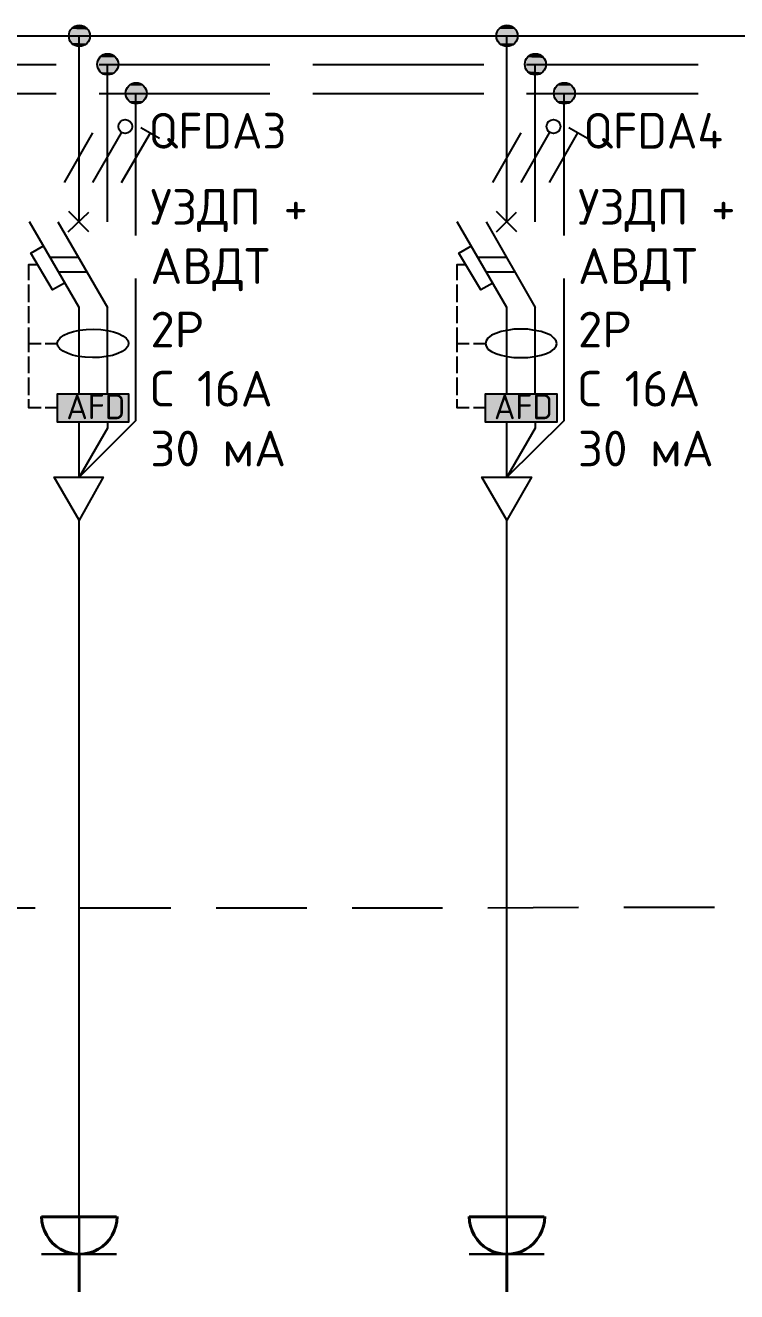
# Model space of a CAD drawing. Header units: millimetres. Extents: x -32 to 417638015, y -35 to 175284279.
# Drawn here: x 720306 to 725292, y 44497 to 53371 of the extents above; entities that cross this region are included whole.
import ezdxf

# ---------------------------------------------------------------- set-up
doc = ezdxf.new("R2010")
doc.units = ezdxf.units.MM
for name, color, linetype in [('PDF _0', 7, 'Continuous'), ('PDF _4_Однолинейная схема', 7, 'Continuous'), ('PDF _A-HATCH-WALL', 5, 'Continuous'), ('PDF _Текст', 7, 'Continuous'), ('PDF _ЭОМ_Розетки быт', 5, 'Continuous')]:
    doc.layers.add(name, color=color, linetype=linetype)
doc.styles.add('PDF GOST Common', font='GOST_Common.ttf')
doc.styles.add('PDF ISOCPEUR', font='isocpeur.ttf')

msp = doc.modelspace()

# ---------------------------------------------------------------- linework, layer by layer
at = {"layer": 'PDF _0', "lineweight": 25}
for points in [[(720682.8, 51994.9), (720682.8, 53294.5)], [(723680.1, 51994.9), (723680.1, 53294.5)], [(720881.8, 51994.9), (720881.8, 53095.6)], [(723879.1, 51994.9), (723879.1, 53095.6)], [(721080.7, 51897.5), (721080.7, 52892.4)], [(724082.3, 51897.5), (724082.3, 52892.4)], [(720606.6, 51922.9), (720750.5, 52062.6)], [(720750.5, 51922.9), (720610.8, 52066.9)], [(723752.1, 51922.9), (723608.1, 52066.9)], [(723608.1, 51922.9), (723747.8, 52062.6)], [(720682.8, 50788.4), (720682.8, 51393.7), (720335.7, 51994.9)], [(720534.6, 51994.9), (720881.8, 51393.8)], [(723680.1, 50788.4), (723680.1, 51393.7), (723333, 51994.9)], [(723536.2, 51994.9), (723879.1, 51393.8)], [(720581.2, 51563.1), (720496.5, 51516.5), (720344.1, 51774.8), (720433, 51825.6)], [(723582.7, 51563.1), (723498.1, 51516.5), (723345.7, 51774.8), (723434.6, 51825.6)], [(720479.6, 51745.1), (720678.6, 51745.1)], [(723476.9, 51745.1), (723680.1, 51745.1)], [(720534.6, 51643.5), (720737.8, 51643.5)], [(723536.2, 51643.5), (723735.1, 51643.5)], [(720682.8, 50204.1), (721080.7, 50602.1), (721080.7, 51596.9)], [(723680.1, 50204.1), (724082.3, 50602.1), (724082.3, 51596.9)], [(720881.8, 50788.4), (720881.8, 51393.7)], [(723879.1, 50788.4), (723879.1, 51393.7)], [(720881.8, 50597.8), (720881.8, 50547), (720682.8, 50204.1), (720682.8, 50589.4)], [(723879.1, 50597.8), (723879.1, 50547), (723680.1, 50204.1), (723680.1, 50589.4)], [(720682.8, 45022.4), (720682.8, 49911.8)], [(723680.1, 45022.4), (723680.1, 49911.8)], [(720373.8, 47185.7), (719738.8, 47185.7)], [(721326.3, 47185.7), (720691.3, 47185.7)], [(722278.8, 47185.7), (721643.8, 47185.7)], [(723231.3, 47185.7), (722596.4, 47185.7)], [(724183.9, 47189.9), (723548.9, 47185.7)], [(725136.4, 47189.9), (724501.4, 47189.9)]]:
    msp.add_lwpolyline(points, dxfattribs=at)
at = {"layer": 'PDF _0', "color": 1, "lineweight": 25}
for points in [[(721114.6, 52655.3), (721245.8, 52579.1)], [(724116.1, 52655.3), (724247.4, 52579.1)], [(720581.2, 52270.1), (720780.2, 52617.2)], [(720780.2, 52270.1), (720979.1, 52617.2)], [(720979.1, 52270.1), (721182.3, 52617.2)], [(723582.7, 52270.1), (723781.7, 52617.2)], [(723781.7, 52270.1), (723980.7, 52617.2)], [(723980.7, 52270.1), (724179.6, 52617.2)], [(720331.4, 51584.3), (720331.4, 51694.3), (720390.7, 51694.3)], [(723333, 51584.3), (723333, 51694.3), (723392.2, 51694.3)], [(720331.4, 51431.8), (720331.4, 51554.6)], [(723333, 51431.8), (723333, 51554.6)], [(720331.4, 51283.7), (720331.4, 51402.2)], [(723333, 51283.7), (723333, 51402.2)], [(720416.1, 51139.7), (720331.4, 51139.7), (720331.4, 51254)], [(723417.6, 51139.7), (723333, 51139.7), (723333, 51254)], [(720331.4, 51080.5), (720331.4, 51139.7)], [(720530.4, 51139.7), (720445.7, 51139.7)], [(723333, 51080.5), (723333, 51139.7)], [(723531.9, 51139.7), (723447.3, 51139.7)], [(720331.4, 50932.3), (720331.4, 51050.8)], [(723333, 50932.3), (723333, 51050.8)], [(720331.4, 50779.9), (720331.4, 50902.7)], [(723333, 50779.9), (723333, 50902.7)], [(720416.1, 50691), (720331.4, 50691), (720331.4, 50750.3)], [(720530.4, 50691), (720445.7, 50691)], [(723417.6, 50691), (723333, 50691), (723333, 50750.3)], [(723531.9, 50691), (723447.3, 50691)]]:
    msp.add_lwpolyline(points, dxfattribs=at)
at = {"layer": 'PDF _0', "lineweight": 25}
for points in [[(724031.5, 51139.7), (724027.2, 51160.9), (724010.3, 51177.8), (723989.1, 51199), (723959.5, 51211.7), (723921.4, 51224.4), (723874.8, 51232.9), (723828.3, 51241.3), (723781.7, 51241.3), (723730.9, 51241.3), (723684.3, 51232.9), (723642, 51224.4), (723603.9, 51211.7), (723574.3, 51199), (723548.9, 51177.8), (723536.2, 51160.9), (723531.9, 51139.7), (723536.2, 51122.8), (723548.9, 51101.6), (723574.3, 51084.7), (723603.9, 51072), (723642, 51059.3), (723684.3, 51050.8), (723730.9, 51042.4), (723781.7, 51042.4), (723828.3, 51042.4), (723874.8, 51050.8), (723921.4, 51059.3), (723959.5, 51072), (723989.1, 51084.7), (724010.3, 51101.6), (724027.2, 51122.8)], [(720530.4, 50788.4), (721029.9, 50788.4), (721029.9, 50589.4), (720530.4, 50589.4)], [(721029.9, 50589.4), (720530.4, 50589.4), (720530.4, 50788.4), (721029.9, 50788.4)], [(723531.9, 50788.4), (724031.5, 50788.4), (724031.5, 50589.4), (723531.9, 50589.4)], [(724031.5, 50589.4), (723531.9, 50589.4), (723531.9, 50788.4), (724031.5, 50788.4)], [(720682.8, 49903.6), (720509.2, 50204.1), (720852.1, 50204.1)], [(723680.1, 49903.6), (723506.5, 50204.1), (723853.7, 50204.1)]]:
    msp.add_lwpolyline(points, close=True, dxfattribs=at)
at = {"layer": 'PDF _0', "color": 7, "lineweight": 0, "true_color": 0xffffff}
for points in [[(720530.4, 50788.4), (721029.9, 50788.4)], [(723531.9, 50788.4), (724031.5, 50788.4)]]:
    msp.add_lwpolyline(points, dxfattribs=at)
at = {"layer": 'PDF _0', "lineweight": 25}
for centre in [(720684.9, 53296.7), (723682.2, 53296.7), (720883.9, 53097.7), (723881.2, 53097.7), (721082.9, 52894.5), (724084.4, 52894.5)]:
    msp.add_circle(centre, 74.1, dxfattribs=at)
at = {"layer": 'PDF _0', "color": 1, "lineweight": 25}
for centre in [(721006.7, 52661.7), (724008.2, 52661.7)]:
    msp.add_circle(centre, 48.7, dxfattribs=at)
at = {"layer": 'PDF _0', "lineweight": 25}
msp.add_ellipse((720780, 51141.6), major_axis=(-250, 0.4), ratio=0.397058, start_param=3.126777, end_param=9.409962, dxfattribs=at)
at = {"layer": 'PDF _0', "transparency": 33554559}
for points in [[(720619.3, 53336.9), (720746.3, 53328.4), (720615.1, 53328.4)], [(720623.5, 53341.1), (720742.1, 53336.9), (720619.3, 53336.9)], [(720742.1, 53336.9), (720619.3, 53336.9), (720746.3, 53328.4)], [(720627.8, 53345.4), (720737.8, 53341.1), (720623.5, 53341.1)], [(720737.8, 53341.1), (720623.5, 53341.1), (720742.1, 53336.9)], [(720632, 53349.6), (720733.6, 53345.4), (720627.8, 53345.4)], [(720733.6, 53345.4), (720627.8, 53345.4), (720737.8, 53341.1)], [(720636.2, 53353.8), (720729.4, 53349.6), (720632, 53349.6)], [(720729.4, 53349.6), (720632, 53349.6), (720733.6, 53345.4)], [(720644.7, 53358.1), (720725.1, 53353.8), (720636.2, 53353.8)], [(720725.1, 53353.8), (720636.2, 53353.8), (720729.4, 53349.6)], [(720648.9, 53362.3), (720716.7, 53358.1), (720644.7, 53358.1)], [(720716.7, 53358.1), (720644.7, 53358.1), (720725.1, 53353.8)], [(720657.4, 53366.5), (720712.4, 53362.3), (720648.9, 53362.3)], [(720712.4, 53362.3), (720648.9, 53362.3), (720716.7, 53358.1)], [(720665.9, 53366.5), (720704, 53366.5), (720657.4, 53366.5)], [(720704, 53366.5), (720657.4, 53366.5), (720712.4, 53362.3)], [(720670.1, 53366.5), (720699.7, 53366.5), (720665.9, 53366.5)], [(720699.7, 53366.5), (720665.9, 53366.5), (720704, 53366.5)], [(720682.8, 53370.8), (720691.3, 53366.5), (720670.1, 53366.5)], [(720691.3, 53366.5), (720670.1, 53366.5), (720699.7, 53366.5)], [(723616.6, 53336.9), (723747.8, 53328.4), (723612.4, 53328.4)], [(723620.8, 53341.1), (723743.6, 53336.9), (723616.6, 53336.9)], [(723743.6, 53336.9), (723616.6, 53336.9), (723747.8, 53328.4)], [(723625.1, 53345.4), (723739.4, 53341.1), (723620.8, 53341.1)], [(723739.4, 53341.1), (723620.8, 53341.1), (723743.6, 53336.9)], [(723633.5, 53349.6), (723735.1, 53345.4), (723625.1, 53345.4)], [(723735.1, 53345.4), (723625.1, 53345.4), (723739.4, 53341.1)], [(723637.8, 53353.8), (723730.9, 53349.6), (723633.5, 53349.6)], [(723730.9, 53349.6), (723633.5, 53349.6), (723735.1, 53345.4)], [(723642, 53358.1), (723722.4, 53353.8), (723637.8, 53353.8)], [(723722.4, 53353.8), (723637.8, 53353.8), (723730.9, 53349.6)], [(723650.5, 53362.3), (723718.2, 53358.1), (723642, 53358.1)], [(723718.2, 53358.1), (723642, 53358.1), (723722.4, 53353.8)], [(723654.7, 53366.5), (723714, 53362.3), (723650.5, 53362.3)], [(723714, 53362.3), (723650.5, 53362.3), (723718.2, 53358.1)], [(723663.2, 53366.5), (723705.5, 53366.5), (723654.7, 53366.5)], [(723705.5, 53366.5), (723654.7, 53366.5), (723714, 53362.3)], [(723671.6, 53366.5), (723697, 53366.5), (723663.2, 53366.5)], [(723697, 53366.5), (723663.2, 53366.5), (723705.5, 53366.5)], [(723684.3, 53370.8), (723688.6, 53366.5), (723671.6, 53366.5)], [(723688.6, 53366.5), (723671.6, 53366.5), (723697, 53366.5)], [(720610.8, 53315.7), (720754.8, 53307.3), (720606.6, 53307.3)], [(720754.8, 53307.3), (720606.6, 53307.3), (720754.8, 53303)], [(720606.6, 53307.3), (720754.8, 53303), (720606.6, 53303)], [(720754.8, 53303), (720606.6, 53303), (720754.8, 53294.6)], [(720606.6, 53303), (720754.8, 53294.6), (720606.6, 53294.6)], [(720754.8, 53294.6), (720606.6, 53294.6), (720754.8, 53286.1)], [(720606.6, 53294.6), (720754.8, 53286.1), (720606.6, 53286.1)], [(720754.8, 53286.1), (720606.6, 53286.1), (720754.8, 53281.9)], [(720606.6, 53286.1), (720754.8, 53281.9), (720606.6, 53281.9)], [(720754.8, 53281.9), (720606.6, 53281.9), (720750.5, 53273.4)], [(720606.6, 53281.9), (720750.5, 53273.4), (720610.8, 53273.4)], [(720615.1, 53328.4), (720750.5, 53324.2), (720610.8, 53324.2)], [(720750.5, 53324.2), (720610.8, 53324.2), (720750.5, 53315.7)], [(720610.8, 53324.2), (720750.5, 53315.7), (720610.8, 53315.7)], [(720750.5, 53315.7), (720610.8, 53315.7), (720754.8, 53307.3)], [(720750.5, 53273.4), (720610.8, 53273.4), (720750.5, 53264.9)], [(720610.8, 53273.4), (720750.5, 53264.9), (720610.8, 53264.9)], [(720750.5, 53264.9), (720610.8, 53264.9), (720746.3, 53260.7)], [(720610.8, 53264.9), (720746.3, 53260.7), (720615.1, 53260.7)], [(720746.3, 53328.4), (720615.1, 53328.4), (720750.5, 53324.2)], [(720746.3, 53260.7), (720615.1, 53260.7), (720742.1, 53252.2)], [(720615.1, 53260.7), (720742.1, 53252.2), (720619.3, 53252.2)], [(720742.1, 53252.2), (720619.3, 53252.2), (720737.8, 53248)], [(720619.3, 53252.2), (720737.8, 53248), (720623.5, 53248)], [(720737.8, 53248), (720623.5, 53248), (720733.6, 53243.8)], [(720623.5, 53248), (720733.6, 53243.8), (720627.8, 53243.8)], [(720733.6, 53243.8), (720627.8, 53243.8), (720729.4, 53239.5)], [(720627.8, 53243.8), (720729.4, 53239.5), (720632, 53239.5)], [(723612.4, 53324.2), (723752.1, 53315.7), (723608.1, 53315.7)], [(723752.1, 53315.7), (723608.1, 53315.7), (723756.3, 53307.3)], [(723608.1, 53315.7), (723756.3, 53307.3), (723608.1, 53307.3)], [(723756.3, 53307.3), (723608.1, 53307.3), (723756.3, 53303)], [(723608.1, 53307.3), (723756.3, 53303), (723608.1, 53303)], [(723756.3, 53303), (723608.1, 53303), (723756.3, 53294.6)], [(723608.1, 53303), (723756.3, 53294.6), (723608.1, 53294.6)], [(723756.3, 53294.6), (723608.1, 53294.6), (723756.3, 53286.1)], [(723608.1, 53294.6), (723756.3, 53286.1), (723608.1, 53286.1)], [(723756.3, 53286.1), (723608.1, 53286.1), (723756.3, 53281.9)], [(723608.1, 53286.1), (723756.3, 53281.9), (723608.1, 53281.9)], [(723756.3, 53281.9), (723608.1, 53281.9), (723752.1, 53273.4)], [(723608.1, 53281.9), (723752.1, 53273.4), (723608.1, 53273.4)], [(723752.1, 53273.4), (723608.1, 53273.4), (723752.1, 53264.9)], [(723608.1, 53273.4), (723752.1, 53264.9), (723612.4, 53264.9)], [(723747.8, 53328.4), (723612.4, 53328.4), (723752.1, 53324.2)], [(723612.4, 53328.4), (723752.1, 53324.2), (723612.4, 53324.2)], [(723752.1, 53324.2), (723612.4, 53324.2), (723752.1, 53315.7)], [(723752.1, 53264.9), (723612.4, 53264.9), (723747.8, 53260.7)], [(723612.4, 53264.9), (723747.8, 53260.7), (723612.4, 53260.7)], [(723747.8, 53260.7), (723612.4, 53260.7), (723743.6, 53252.2)], [(723612.4, 53260.7), (723743.6, 53252.2), (723616.6, 53252.2)], [(723743.6, 53252.2), (723616.6, 53252.2), (723739.4, 53248)], [(723616.6, 53252.2), (723739.4, 53248), (723620.8, 53248)], [(723739.4, 53248), (723620.8, 53248), (723735.1, 53243.8)], [(723620.8, 53248), (723735.1, 53243.8), (723625.1, 53243.8)], [(723735.1, 53243.8), (723625.1, 53243.8), (723730.9, 53239.5)], [(723625.1, 53243.8), (723730.9, 53239.5), (723633.5, 53239.5)], [(720729.4, 53239.5), (720632, 53239.5), (720725.1, 53235.3)], [(720632, 53239.5), (720725.1, 53235.3), (720636.2, 53235.3)], [(720725.1, 53235.3), (720636.2, 53235.3), (720716.7, 53231.1)], [(720636.2, 53235.3), (720716.7, 53231.1), (720644.7, 53231.1)], [(720716.7, 53231.1), (720644.7, 53231.1), (720712.4, 53226.8)], [(720644.7, 53231.1), (720712.4, 53226.8), (720648.9, 53226.8)], [(720712.4, 53226.8), (720648.9, 53226.8), (720704, 53222.6)], [(720648.9, 53226.8), (720704, 53222.6), (720657.4, 53222.6)], [(720704, 53222.6), (720657.4, 53222.6), (720699.7, 53222.6)], [(720657.4, 53222.6), (720699.7, 53222.6), (720665.9, 53222.6)], [(720665.9, 53222.6), (720670.1, 53218.4), (720691.3, 53218.4)], [(720665.9, 53222.6), (720699.7, 53222.6), (720691.3, 53218.4)], [(720670.1, 53218.4), (720691.3, 53218.4), (720682.8, 53218.4)], [(723730.9, 53239.5), (723633.5, 53239.5), (723722.4, 53235.3)], [(723633.5, 53239.5), (723722.4, 53235.3), (723637.8, 53235.3)], [(723722.4, 53235.3), (723637.8, 53235.3), (723718.2, 53231.1)], [(723637.8, 53235.3), (723718.2, 53231.1), (723642, 53231.1)], [(723718.2, 53231.1), (723642, 53231.1), (723714, 53226.8)], [(723642, 53231.1), (723714, 53226.8), (723650.5, 53226.8)], [(723714, 53226.8), (723650.5, 53226.8), (723705.5, 53222.6)], [(723650.5, 53226.8), (723705.5, 53222.6), (723654.7, 53222.6)], [(723705.5, 53222.6), (723654.7, 53222.6), (723697, 53222.6)], [(723654.7, 53222.6), (723697, 53222.6), (723663.2, 53222.6)], [(723663.2, 53222.6), (723671.6, 53218.4), (723688.6, 53218.4)], [(723663.2, 53222.6), (723697, 53222.6), (723688.6, 53218.4)], [(723671.6, 53218.4), (723688.6, 53218.4), (723684.3, 53218.4)]]:
    msp.add_solid(points, dxfattribs=at)
at = {"layer": 'PDF _0', "color": 7, "true_color": 0xffffff, "transparency": 33554559}
for points in [[(720530.4, 50589.4), (721029.9, 50589.4), (720530.4, 50788.4)], [(721029.9, 50589.4), (720530.4, 50788.4), (721029.9, 50788.4)], [(723531.9, 50589.4), (724031.5, 50589.4), (723531.9, 50788.4)], [(724031.5, 50589.4), (723531.9, 50788.4), (724031.5, 50788.4)]]:
    msp.add_solid(points, dxfattribs=at)
at = {"layer": 'PDF _4_Однолинейная схема', "lineweight": 25}
for points in [[(738484.6, 53294.6), (713355.7, 53294.6)], [(719319.6, 53095.6), (720521.9, 53095.6)], [(720822.5, 53095.6), (722020.5, 53095.6)], [(722321.2, 53095.6), (723519.2, 53095.6)], [(723819.8, 53095.6), (725022.1, 53095.6)], [(719319.6, 52892.4), (720521.9, 52892.4)], [(720822.5, 52892.4), (722020.5, 52892.4)], [(722321.2, 52892.4), (723519.2, 52892.4)], [(723819.8, 52892.4), (725022.1, 52892.4)]]:
    msp.add_lwpolyline(points, dxfattribs=at)
at = {"layer": 'PDF _A-HATCH-WALL', "color": 7, "transparency": 33554559}
for points in [[(720839.4, 53154.9), (720928.3, 53150.6), (720831, 53150.6)], [(720843.7, 53159.1), (720924.1, 53154.9), (720839.4, 53154.9)], [(720924.1, 53154.9), (720839.4, 53154.9), (720928.3, 53150.6)], [(720852.1, 53163.3), (720915.6, 53159.1), (720843.7, 53159.1)], [(720915.6, 53159.1), (720843.7, 53159.1), (720924.1, 53154.9)], [(720856.4, 53163.3), (720911.4, 53163.3), (720852.1, 53163.3)], [(720911.4, 53163.3), (720852.1, 53163.3), (720915.6, 53159.1)], [(720864.8, 53167.6), (720902.9, 53163.3), (720856.4, 53163.3)], [(720902.9, 53163.3), (720856.4, 53163.3), (720911.4, 53163.3)], [(720869.1, 53167.6), (720898.7, 53167.6), (720864.8, 53167.6)], [(720898.7, 53167.6), (720864.8, 53167.6), (720902.9, 53163.3)], [(720886, 53167.6), (720890.2, 53167.6), (720869.1, 53167.6)], [(720890.2, 53167.6), (720869.1, 53167.6), (720898.7, 53167.6)], [(723836.7, 53154.9), (723929.9, 53150.6), (723832.5, 53150.6)], [(723845.2, 53159.1), (723925.6, 53154.9), (723836.7, 53154.9)], [(723925.6, 53154.9), (723836.7, 53154.9), (723929.9, 53150.6)], [(723849.4, 53163.3), (723917.2, 53159.1), (723845.2, 53159.1)], [(723917.2, 53159.1), (723845.2, 53159.1), (723925.6, 53154.9)], [(723857.9, 53163.3), (723912.9, 53163.3), (723849.4, 53163.3)], [(723912.9, 53163.3), (723849.4, 53163.3), (723917.2, 53159.1)], [(723866.4, 53167.6), (723904.5, 53163.3), (723857.9, 53163.3)], [(723904.5, 53163.3), (723857.9, 53163.3), (723912.9, 53163.3)], [(723870.6, 53167.6), (723900.2, 53167.6), (723866.4, 53167.6)], [(723900.2, 53167.6), (723866.4, 53167.6), (723904.5, 53163.3)], [(723883.3, 53167.6), (723887.5, 53167.6), (723870.6, 53167.6)], [(723887.5, 53167.6), (723870.6, 53167.6), (723900.2, 53167.6)], [(720809.8, 53116.8), (720953.7, 53108.3), (720805.6, 53108.3)], [(720953.7, 53108.3), (720805.6, 53108.3), (720953.7, 53099.8)], [(720805.6, 53108.3), (720953.7, 53099.8), (720805.6, 53099.8)], [(720953.7, 53099.8), (720805.6, 53099.8), (720958, 53095.6)], [(720805.6, 53099.8), (720958, 53095.6), (720805.6, 53095.6)], [(720958, 53095.6), (720805.6, 53095.6), (720953.7, 53087.1)], [(720805.6, 53095.6), (720953.7, 53087.1), (720805.6, 53087.1)], [(720953.7, 53087.1), (720805.6, 53087.1), (720953.7, 53078.7)], [(720805.6, 53087.1), (720953.7, 53078.7), (720805.6, 53078.7)], [(720953.7, 53078.7), (720805.6, 53078.7), (720953.7, 53074.4)], [(720805.6, 53078.7), (720953.7, 53074.4), (720809.8, 53074.4)], [(720814, 53129.5), (720949.5, 53121), (720809.8, 53121)], [(720949.5, 53121), (720809.8, 53121), (720953.7, 53116.8)], [(720809.8, 53121), (720953.7, 53116.8), (720809.8, 53116.8)], [(720953.7, 53116.8), (720809.8, 53116.8), (720953.7, 53108.3)], [(720953.7, 53074.4), (720809.8, 53074.4), (720949.5, 53066)], [(720809.8, 53074.4), (720949.5, 53066), (720809.8, 53066)], [(720949.5, 53066), (720809.8, 53066), (720945.3, 53061.7)], [(720809.8, 53066), (720945.3, 53061.7), (720814, 53061.7)], [(720818.3, 53133.7), (720945.3, 53129.5), (720814, 53129.5)], [(720945.3, 53129.5), (720814, 53129.5), (720949.5, 53121)], [(720822.5, 53142.2), (720945.3, 53133.7), (720818.3, 53133.7)], [(720945.3, 53133.7), (720818.3, 53133.7), (720945.3, 53129.5)], [(720826.7, 53146.4), (720941, 53142.2), (720822.5, 53142.2)], [(720941, 53142.2), (720822.5, 53142.2), (720945.3, 53133.7)], [(720831, 53150.6), (720936.8, 53146.4), (720826.7, 53146.4)], [(720936.8, 53146.4), (720826.7, 53146.4), (720941, 53142.2)], [(720928.3, 53150.6), (720831, 53150.6), (720936.8, 53146.4)], [(723811.3, 53121), (723951, 53116.8), (723807.1, 53116.8)], [(723951, 53116.8), (723807.1, 53116.8), (723955.3, 53108.3)], [(723807.1, 53116.8), (723955.3, 53108.3), (723807.1, 53108.3)], [(723955.3, 53108.3), (723807.1, 53108.3), (723955.3, 53099.8)], [(723807.1, 53108.3), (723955.3, 53099.8), (723807.1, 53099.8)], [(723955.3, 53099.8), (723807.1, 53099.8), (723955.3, 53095.6)], [(723807.1, 53099.8), (723955.3, 53095.6), (723807.1, 53095.6)], [(723955.3, 53095.6), (723807.1, 53095.6), (723955.3, 53087.1)], [(723807.1, 53095.6), (723955.3, 53087.1), (723807.1, 53087.1)], [(723955.3, 53087.1), (723807.1, 53087.1), (723955.3, 53078.7)], [(723807.1, 53087.1), (723955.3, 53078.7), (723807.1, 53078.7)], [(723955.3, 53078.7), (723807.1, 53078.7), (723951, 53074.4)], [(723807.1, 53078.7), (723951, 53074.4), (723807.1, 53074.4)], [(723951, 53074.4), (723807.1, 53074.4), (723951, 53066)], [(723807.1, 53074.4), (723951, 53066), (723811.3, 53066)], [(723815.6, 53129.5), (723951, 53121), (723811.3, 53121)], [(723951, 53121), (723811.3, 53121), (723951, 53116.8)], [(723951, 53066), (723811.3, 53066), (723946.8, 53061.7)], [(723811.3, 53066), (723946.8, 53061.7), (723815.6, 53061.7)], [(723819.8, 53133.7), (723946.8, 53129.5), (723815.6, 53129.5)], [(723946.8, 53129.5), (723815.6, 53129.5), (723951, 53121)], [(723824, 53142.2), (723942.6, 53133.7), (723819.8, 53133.7)], [(723942.6, 53133.7), (723819.8, 53133.7), (723946.8, 53129.5)], [(723828.3, 53146.4), (723938.3, 53142.2), (723824, 53142.2)], [(723938.3, 53142.2), (723824, 53142.2), (723942.6, 53133.7)], [(723832.5, 53150.6), (723934.1, 53146.4), (723828.3, 53146.4)], [(723934.1, 53146.4), (723828.3, 53146.4), (723938.3, 53142.2)], [(723929.9, 53150.6), (723832.5, 53150.6), (723934.1, 53146.4)], [(720945.3, 53061.7), (720814, 53061.7), (720945.3, 53053.3)], [(720814, 53061.7), (720945.3, 53053.3), (720818.3, 53053.3)], [(720945.3, 53053.3), (720818.3, 53053.3), (720941, 53049)], [(720818.3, 53053.3), (720941, 53049), (720822.5, 53049)], [(720941, 53049), (720822.5, 53049), (720936.8, 53040.6)], [(720822.5, 53049), (720936.8, 53040.6), (720826.7, 53040.6)], [(720936.8, 53040.6), (720826.7, 53040.6), (720928.3, 53036.3)], [(720826.7, 53040.6), (720928.3, 53036.3), (720831, 53036.3)], [(720928.3, 53036.3), (720831, 53036.3), (720924.1, 53032.1)], [(720831, 53036.3), (720924.1, 53032.1), (720839.4, 53032.1)], [(720924.1, 53032.1), (720839.4, 53032.1), (720915.6, 53027.9)], [(720839.4, 53032.1), (720915.6, 53027.9), (720843.7, 53027.9)], [(720915.6, 53027.9), (720843.7, 53027.9), (720911.4, 53027.9)], [(720843.7, 53027.9), (720911.4, 53027.9), (720852.1, 53027.9)], [(720911.4, 53027.9), (720852.1, 53027.9), (720902.9, 53023.6)], [(720852.1, 53027.9), (720902.9, 53023.6), (720856.4, 53023.6)], [(720902.9, 53023.6), (720856.4, 53023.6), (720898.7, 53019.4)], [(720856.4, 53023.6), (720898.7, 53019.4), (720864.8, 53019.4)], [(720864.8, 53019.4), (720869.1, 53019.4), (720890.2, 53019.4)], [(720864.8, 53019.4), (720898.7, 53019.4), (720890.2, 53019.4)], [(720869.1, 53019.4), (720890.2, 53019.4), (720886, 53019.4)], [(723946.8, 53061.7), (723815.6, 53061.7), (723942.6, 53053.3)], [(723815.6, 53061.7), (723942.6, 53053.3), (723819.8, 53053.3)], [(723942.6, 53053.3), (723819.8, 53053.3), (723938.3, 53049)], [(723819.8, 53053.3), (723938.3, 53049), (723824, 53049)], [(723938.3, 53049), (723824, 53049), (723934.1, 53040.6)], [(723824, 53049), (723934.1, 53040.6), (723828.3, 53040.6)], [(723934.1, 53040.6), (723828.3, 53040.6), (723929.9, 53036.3)], [(723828.3, 53040.6), (723929.9, 53036.3), (723832.5, 53036.3)], [(723929.9, 53036.3), (723832.5, 53036.3), (723925.6, 53032.1)], [(723832.5, 53036.3), (723925.6, 53032.1), (723836.7, 53032.1)], [(723925.6, 53032.1), (723836.7, 53032.1), (723917.2, 53027.9)], [(723836.7, 53032.1), (723917.2, 53027.9), (723845.2, 53027.9)], [(723917.2, 53027.9), (723845.2, 53027.9), (723912.9, 53027.9)], [(723845.2, 53027.9), (723912.9, 53027.9), (723849.4, 53027.9)], [(723912.9, 53027.9), (723849.4, 53027.9), (723904.5, 53023.6)], [(723849.4, 53027.9), (723904.5, 53023.6), (723857.9, 53023.6)], [(723904.5, 53023.6), (723857.9, 53023.6), (723900.2, 53019.4)], [(723857.9, 53023.6), (723900.2, 53019.4), (723866.4, 53019.4)], [(723866.4, 53019.4), (723870.6, 53019.4), (723887.5, 53019.4)], [(723866.4, 53019.4), (723900.2, 53019.4), (723887.5, 53019.4)], [(723870.6, 53019.4), (723887.5, 53019.4), (723883.3, 53019.4)], [(721008.8, 52909.3), (721156.9, 52900.9), (721004.5, 52900.9)], [(721156.9, 52900.9), (721004.5, 52900.9), (721156.9, 52892.4)], [(721004.5, 52900.9), (721156.9, 52892.4), (721004.5, 52892.4)], [(721156.9, 52892.4), (721004.5, 52892.4), (721156.9, 52888.2)], [(721004.5, 52892.4), (721156.9, 52888.2), (721004.5, 52888.2)], [(721156.9, 52888.2), (721004.5, 52888.2), (721152.7, 52879.7)], [(721004.5, 52888.2), (721152.7, 52879.7), (721008.8, 52879.7)], [(721013, 52922), (721152.7, 52913.6), (721008.8, 52913.6)], [(721152.7, 52913.6), (721008.8, 52913.6), (721152.7, 52909.3)], [(721008.8, 52913.6), (721152.7, 52909.3), (721008.8, 52909.3)], [(721152.7, 52909.3), (721008.8, 52909.3), (721156.9, 52900.9)], [(721017.2, 52934.7), (721148.5, 52930.5), (721013, 52930.5)], [(721148.5, 52930.5), (721013, 52930.5), (721148.5, 52922)], [(721013, 52930.5), (721148.5, 52922), (721013, 52922)], [(721148.5, 52922), (721013, 52922), (721152.7, 52913.6)], [(721021.5, 52939), (721144.2, 52934.7), (721017.2, 52934.7)], [(721144.2, 52934.7), (721017.2, 52934.7), (721148.5, 52930.5)], [(721025.7, 52947.4), (721140, 52939), (721021.5, 52939)], [(721140, 52939), (721021.5, 52939), (721144.2, 52934.7)], [(721029.9, 52951.7), (721135.8, 52947.4), (721025.7, 52947.4)], [(721135.8, 52947.4), (721025.7, 52947.4), (721140, 52939)], [(721038.4, 52955.9), (721131.5, 52951.7), (721029.9, 52951.7)], [(721131.5, 52951.7), (721029.9, 52951.7), (721135.8, 52947.4)], [(721042.6, 52960.1), (721123.1, 52955.9), (721038.4, 52955.9)], [(721123.1, 52955.9), (721038.4, 52955.9), (721131.5, 52951.7)], [(721051.1, 52964.4), (721118.8, 52960.1), (721042.6, 52960.1)], [(721118.8, 52960.1), (721042.6, 52960.1), (721123.1, 52955.9)], [(721055.3, 52964.4), (721110.4, 52964.4), (721051.1, 52964.4)], [(721110.4, 52964.4), (721051.1, 52964.4), (721118.8, 52960.1)], [(721063.8, 52968.6), (721106.1, 52964.4), (721055.3, 52964.4)], [(721106.1, 52964.4), (721055.3, 52964.4), (721110.4, 52964.4)], [(721072.3, 52968.6), (721097.7, 52968.6), (721063.8, 52968.6)], [(721097.7, 52968.6), (721063.8, 52968.6), (721106.1, 52964.4)], [(721085, 52968.6), (721089.2, 52968.6), (721072.3, 52968.6)], [(721089.2, 52968.6), (721072.3, 52968.6), (721097.7, 52968.6)], [(724010.3, 52913.6), (724154.2, 52909.3), (724006.1, 52909.3)], [(724154.2, 52909.3), (724006.1, 52909.3), (724154.2, 52900.9)], [(724006.1, 52909.3), (724154.2, 52900.9), (724006.1, 52900.9)], [(724154.2, 52900.9), (724006.1, 52900.9), (724154.2, 52892.4)], [(724006.1, 52900.9), (724154.2, 52892.4), (724006.1, 52892.4)], [(724154.2, 52892.4), (724006.1, 52892.4), (724154.2, 52888.2)], [(724006.1, 52892.4), (724154.2, 52888.2), (724006.1, 52888.2)], [(724154.2, 52888.2), (724006.1, 52888.2), (724154.2, 52879.7)], [(724006.1, 52888.2), (724154.2, 52879.7), (724006.1, 52879.7)], [(724014.5, 52930.5), (724150, 52922), (724010.3, 52922)], [(724150, 52922), (724010.3, 52922), (724154.2, 52913.6)], [(724010.3, 52922), (724154.2, 52913.6), (724010.3, 52913.6)], [(724154.2, 52913.6), (724010.3, 52913.6), (724154.2, 52909.3)], [(724018.8, 52934.7), (724145.8, 52930.5), (724014.5, 52930.5)], [(724145.8, 52930.5), (724014.5, 52930.5), (724150, 52922)], [(724023, 52939), (724145.8, 52934.7), (724018.8, 52934.7)], [(724145.8, 52934.7), (724018.8, 52934.7), (724145.8, 52930.5)], [(724027.2, 52947.4), (724141.5, 52939), (724023, 52939)], [(724141.5, 52939), (724023, 52939), (724145.8, 52934.7)], [(724031.5, 52951.7), (724137.3, 52947.4), (724027.2, 52947.4)], [(724137.3, 52947.4), (724027.2, 52947.4), (724141.5, 52939)], [(724039.9, 52955.9), (724128.8, 52951.7), (724031.5, 52951.7)], [(724128.8, 52951.7), (724031.5, 52951.7), (724137.3, 52947.4)], [(724044.2, 52960.1), (724124.6, 52955.9), (724039.9, 52955.9)], [(724124.6, 52955.9), (724039.9, 52955.9), (724128.8, 52951.7)], [(724052.6, 52964.4), (724116.1, 52960.1), (724044.2, 52960.1)], [(724116.1, 52960.1), (724044.2, 52960.1), (724124.6, 52955.9)], [(724056.9, 52964.4), (724111.9, 52964.4), (724052.6, 52964.4)], [(724111.9, 52964.4), (724052.6, 52964.4), (724116.1, 52960.1)], [(724065.3, 52968.6), (724103.4, 52964.4), (724056.9, 52964.4)], [(724103.4, 52964.4), (724056.9, 52964.4), (724111.9, 52964.4)], [(724069.6, 52968.6), (724099.2, 52968.6), (724065.3, 52968.6)], [(724099.2, 52968.6), (724065.3, 52968.6), (724103.4, 52964.4)], [(724086.5, 52968.6), (724090.7, 52968.6), (724069.6, 52968.6)], [(724090.7, 52968.6), (724069.6, 52968.6), (724099.2, 52968.6)], [(721152.7, 52879.7), (721008.8, 52879.7), (721152.7, 52871.2)], [(721008.8, 52879.7), (721152.7, 52871.2), (721008.8, 52871.2)], [(721152.7, 52871.2), (721008.8, 52871.2), (721148.5, 52867)], [(721008.8, 52871.2), (721148.5, 52867), (721013, 52867)], [(721148.5, 52867), (721013, 52867), (721148.5, 52858.5)], [(721013, 52867), (721148.5, 52858.5), (721013, 52858.5)], [(721148.5, 52858.5), (721013, 52858.5), (721144.2, 52854.3)], [(721013, 52858.5), (721144.2, 52854.3), (721017.2, 52854.3)], [(721144.2, 52854.3), (721017.2, 52854.3), (721140, 52850.1)], [(721017.2, 52854.3), (721140, 52850.1), (721021.5, 52850.1)], [(721140, 52850.1), (721021.5, 52850.1), (721135.8, 52841.6)], [(721021.5, 52850.1), (721135.8, 52841.6), (721025.7, 52841.6)], [(721135.8, 52841.6), (721025.7, 52841.6), (721131.5, 52837.4)], [(721025.7, 52841.6), (721131.5, 52837.4), (721029.9, 52837.4)], [(721131.5, 52837.4), (721029.9, 52837.4), (721123.1, 52833.1)], [(721029.9, 52837.4), (721123.1, 52833.1), (721038.4, 52833.1)], [(721123.1, 52833.1), (721038.4, 52833.1), (721118.8, 52828.9)], [(721038.4, 52833.1), (721118.8, 52828.9), (721042.6, 52828.9)], [(721118.8, 52828.9), (721042.6, 52828.9), (721110.4, 52824.7)], [(721042.6, 52828.9), (721110.4, 52824.7), (721051.1, 52824.7)], [(721110.4, 52824.7), (721051.1, 52824.7), (721106.1, 52824.7)], [(721051.1, 52824.7), (721106.1, 52824.7), (721055.3, 52824.7)], [(721106.1, 52824.7), (721055.3, 52824.7), (721097.7, 52820.4)], [(721055.3, 52824.7), (721097.7, 52820.4), (721063.8, 52820.4)], [(721063.8, 52820.4), (721072.3, 52820.4), (721089.2, 52820.4)], [(721063.8, 52820.4), (721097.7, 52820.4), (721089.2, 52820.4)], [(721072.3, 52820.4), (721089.2, 52820.4), (721085, 52820.4)], [(724154.2, 52879.7), (724006.1, 52879.7), (724154.2, 52871.2)], [(724006.1, 52879.7), (724154.2, 52871.2), (724010.3, 52871.2)], [(724154.2, 52871.2), (724010.3, 52871.2), (724150, 52867)], [(724010.3, 52871.2), (724150, 52867), (724010.3, 52867)], [(724150, 52867), (724010.3, 52867), (724145.8, 52858.5)], [(724010.3, 52867), (724145.8, 52858.5), (724014.5, 52858.5)], [(724145.8, 52858.5), (724014.5, 52858.5), (724145.8, 52854.3)], [(724014.5, 52858.5), (724145.8, 52854.3), (724018.8, 52854.3)], [(724145.8, 52854.3), (724018.8, 52854.3), (724141.5, 52850.1)], [(724018.8, 52854.3), (724141.5, 52850.1), (724023, 52850.1)], [(724141.5, 52850.1), (724023, 52850.1), (724137.3, 52841.6)], [(724023, 52850.1), (724137.3, 52841.6), (724027.2, 52841.6)], [(724137.3, 52841.6), (724027.2, 52841.6), (724128.8, 52837.4)], [(724027.2, 52841.6), (724128.8, 52837.4), (724031.5, 52837.4)], [(724128.8, 52837.4), (724031.5, 52837.4), (724124.6, 52833.1)], [(724031.5, 52837.4), (724124.6, 52833.1), (724039.9, 52833.1)], [(724124.6, 52833.1), (724039.9, 52833.1), (724116.1, 52828.9)], [(724039.9, 52833.1), (724116.1, 52828.9), (724044.2, 52828.9)], [(724116.1, 52828.9), (724044.2, 52828.9), (724111.9, 52824.7)], [(724044.2, 52828.9), (724111.9, 52824.7), (724052.6, 52824.7)], [(724111.9, 52824.7), (724052.6, 52824.7), (724103.4, 52824.7)], [(724052.6, 52824.7), (724103.4, 52824.7), (724056.9, 52824.7)], [(724103.4, 52824.7), (724056.9, 52824.7), (724099.2, 52820.4)], [(724056.9, 52824.7), (724099.2, 52820.4), (724065.3, 52820.4)], [(724065.3, 52820.4), (724069.6, 52820.4), (724090.7, 52820.4)], [(724065.3, 52820.4), (724099.2, 52820.4), (724090.7, 52820.4)], [(724069.6, 52820.4), (724090.7, 52820.4), (724086.5, 52820.4)]]:
    msp.add_solid(points, dxfattribs=at)
at = {"layer": 'PDF _ЭОМ_Розетки быт', "lineweight": 40}
for points in [[(720945.3, 45022.4), (720420.3, 45022.4)], [(723942.6, 45022.4), (723417.6, 45022.4)], [(720682.8, 44759.9), (720682.8, 44497.4)], [(723680.1, 44759.9), (723680.1, 44497.4)]]:
    msp.add_lwpolyline(points, dxfattribs=at)
at = {"layer": 'PDF _ЭОМ_Розетки быт', "lineweight": 30}
for points in [[(720682.8, 45022.4), (720682.8, 44759.9)], [(723680.1, 45022.4), (723680.1, 44759.9)], [(720945.3, 44759.9), (720420.3, 44759.9)], [(723942.6, 44759.9), (723417.6, 44759.9)]]:
    msp.add_lwpolyline(points, dxfattribs=at)
at = {"layer": 'PDF _ЭОМ_Розетки быт', "lineweight": 40}
for centre in [(720684.9, 45024.5), (723682.2, 45024.5)]:
    msp.add_arc(centre, 264.6, 179.99976, 0.00024, dxfattribs=at)

# ---------------------------------------------------------------- texts
at = {"layer": 'PDF _Текст', "attachment_point": 4}
for s, insert, char_height, style in [('QFDA3', (721169.6, 52631.8), 250, 'PDF GOST Common'), ('QFDA4', (724217.7, 52631.8), 250, 'PDF GOST Common'), ('УЗДП +', (721182.3, 52073.1), 250, 'PDF ISOCPEUR'), ('УЗДП +', (724179.6, 52073.1), 250, 'PDF ISOCPEUR'), ('АВДТ', (721182.3, 51658.3), 250, 'PDF ISOCPEUR'), ('АВДТ', (724179.6, 51658.3), 250, 'PDF ISOCPEUR'), ('2Р', (721182.3, 51239.1), 250, 'PDF ISOCPEUR'), ('2Р', (724179.6, 51239.1), 250, 'PDF ISOCPEUR'), ('С 16А', (721182.3, 50824.3), 250, 'PDF ISOCPEUR'), ('С 16А', (724179.6, 50824.3), 250, 'PDF ISOCPEUR'), ('AFD', (720593.9, 50698.2), 175, 'PDF GOST Common'), ('AFD', (723591.2, 50698.2), 175, 'PDF GOST Common'), ('30 мА', (721182.3, 50405.1), 250, 'PDF ISOCPEUR'), ('30 мА', (724179.6, 50405.1), 250, 'PDF ISOCPEUR')]:
    msp.add_mtext(s, dxfattribs=dict(at, insert=insert, char_height=char_height, style=style))

doc.saveas('drawing.dxf')
